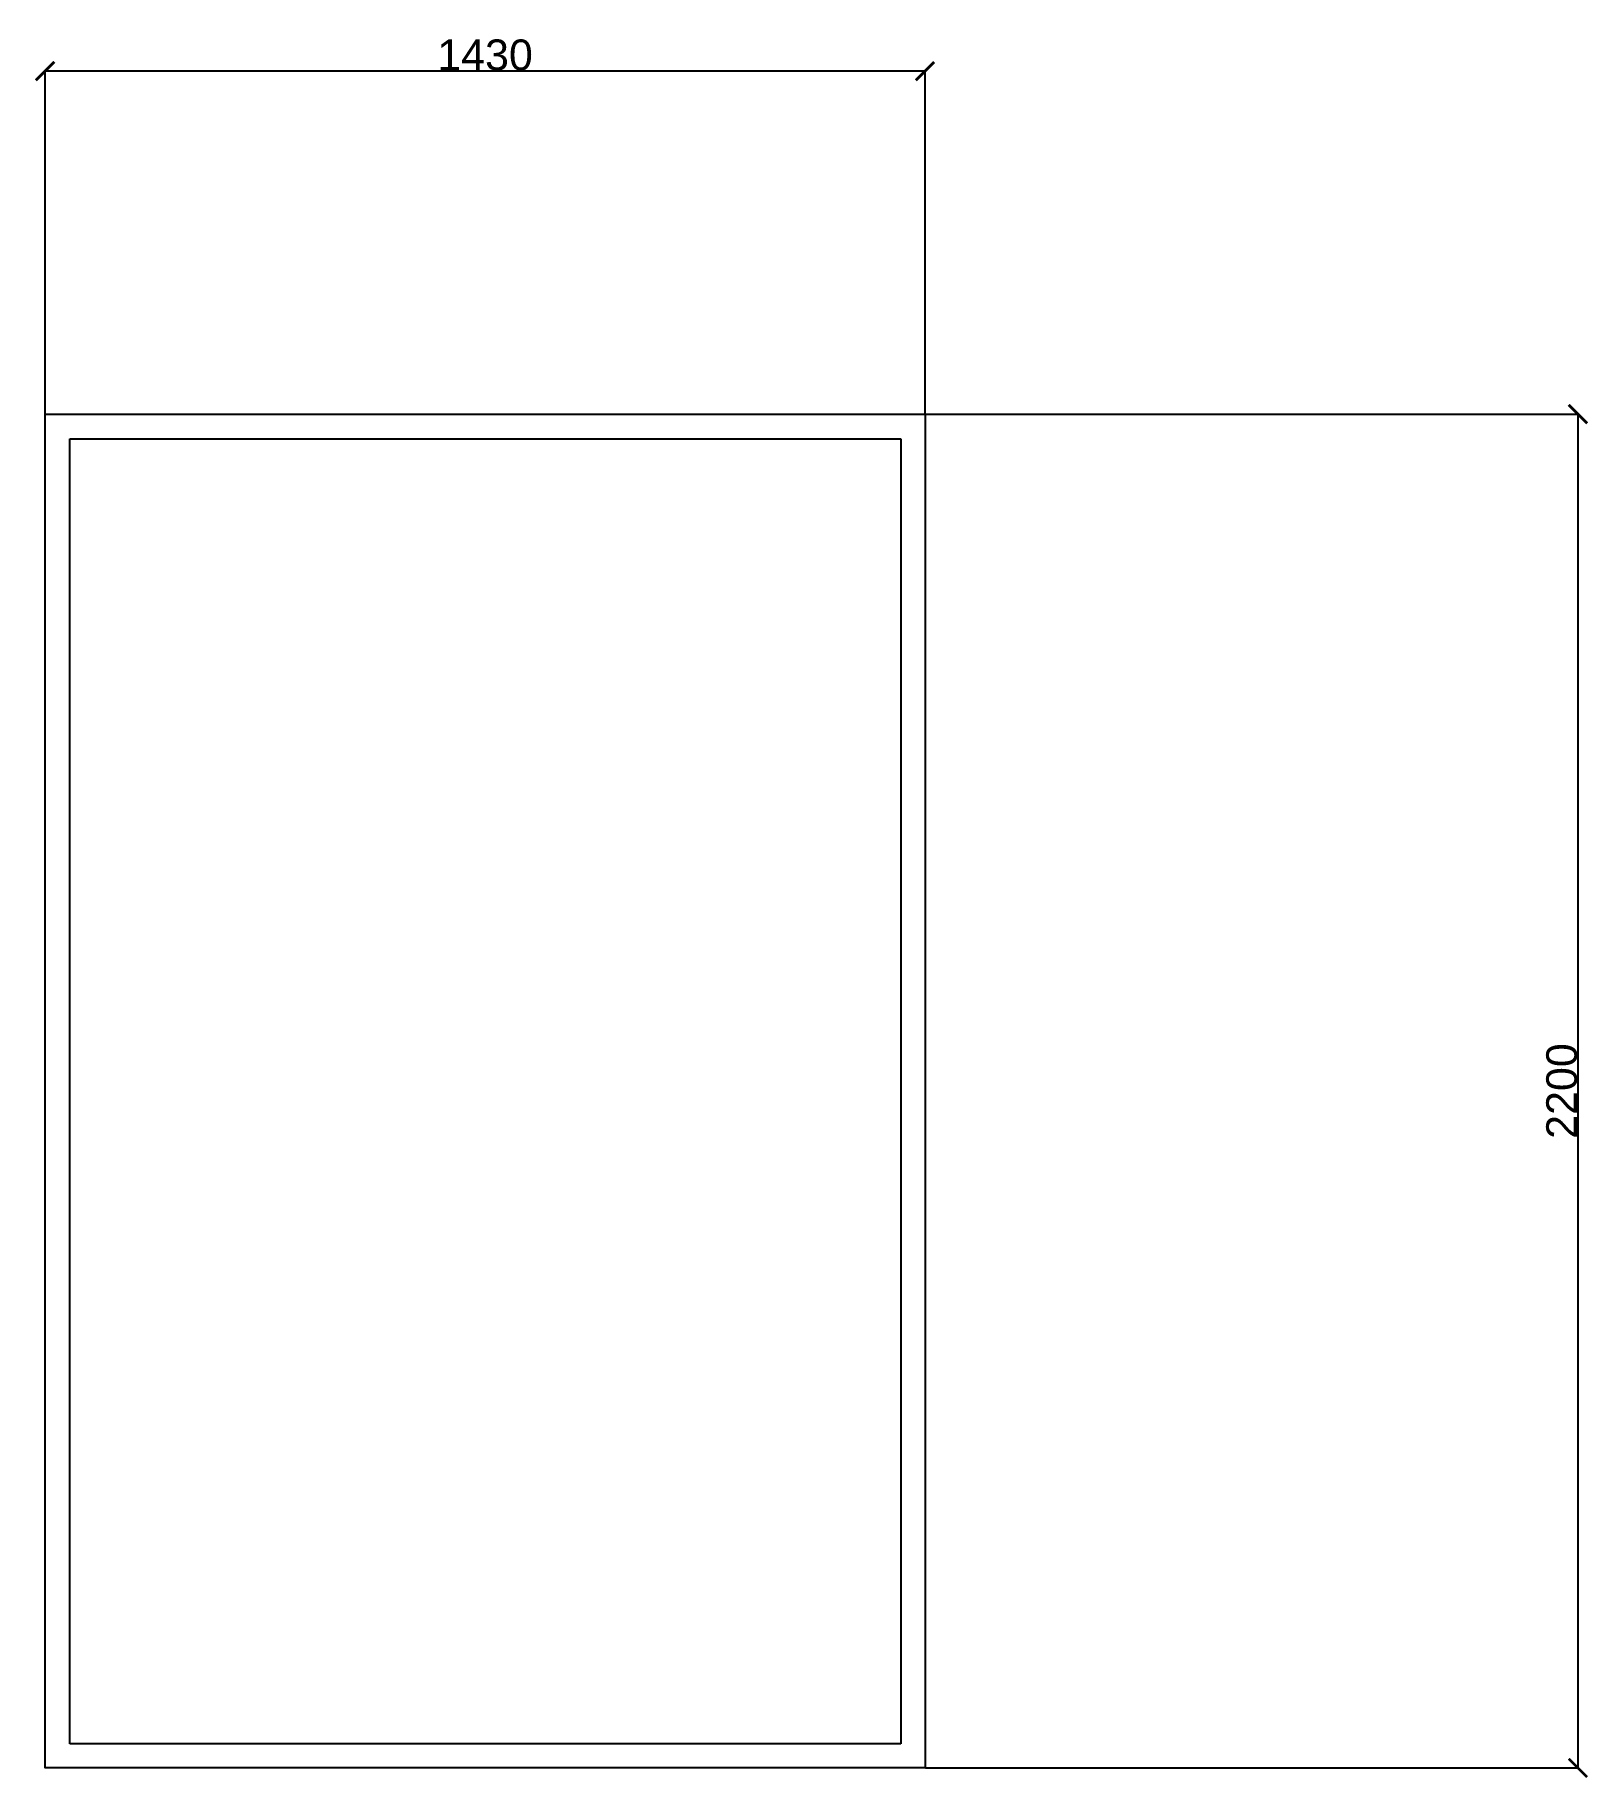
# Model space of a CAD drawing. Header units: millimetres. Extents: x -30782 to -28258, y 6879 to 9713.
import ezdxf

# ---------------------------------------------------------------- set-up
doc = ezdxf.new("R2010")
doc.units = ezdxf.units.MM
doc.styles.get("Standard").update_dxf_attribs({"font": 'arial.ttf'})
doc.dimstyles.new('ISO-25', dxfattribs={"dimtxt": 50, "dimasz": 30, "dimexe": 1.25, "dimexo": 0.625, "dimtad": 1, "dimtxsty": 'Standard', "dimblk": 'ARCHTICK', "dimcen": 2.5, "dimclrd": 2, "dimclre": 2, "dimclrt": 2, "dimadec": 0, "dimazin": 0, "dimtfac": 1, "dimtmove": 0, "dimatfit": 3, "dimfxl": 1, "dimarcsym": 0})

# ---------------------------------------------------------------- blocks, each defined once
blk = doc.blocks.new('_ArchTick')
at = {"color": 0, "linetype": 'ByBlock', "const_width": 0.15}
blk.add_lwpolyline([(-0.5, -0.5), (0.5, 0.5)], dxfattribs=at)
blk = doc.blocks.new('*D8')
at = {"color": 2, "lineweight": -2, "transparency": 16777216}
for p, q in [((-30765.1, 9096.7), (-30765.1, 9654.8)), ((-29335.1, 9653.5), (-30765.1, 9653.5)), ((-29335.1, 9096.7), (-29335.1, 9654.8))]:
    blk.add_line(p, q, dxfattribs=at)
at = {"layer": 'Defpoints', "color": 0, "transparency": 16777216}
for p in [(-30765.1, 9653.5), (-30765.1, 9096.1), (-29335.1, 9096.1)]:
    blk.add_point(p, dxfattribs=at)
at = {"color": 2, "lineweight": -2, "transparency": 16777216, "xscale": 30, "yscale": 30, "zscale": 30, "rotation": 180}
blk.add_blockref('_ArchTick', (-30765.1, 9653.5), dxfattribs=at)
at = {"color": 2, "lineweight": -2, "transparency": 16777216, "xscale": 30, "yscale": 30, "zscale": 30}
blk.add_blockref('_ArchTick', (-29335.1, 9653.5), dxfattribs=at)
at = {"color": 2, "transparency": 16777216, "insert": (-30050.1, 9679.7), "char_height": 50, "attachment_point": 5}
blk.add_mtext('1430', dxfattribs=at)
blk = doc.blocks.new('*D9')
at = {"color": 2, "lineweight": -2, "transparency": 16777216}
for p, q in [((-29334.4, 9096.1), (-28272.8, 9096.1)), ((-28274.1, 9096.1), (-28274.1, 6896.1)), ((-29334.4, 6896.1), (-28272.8, 6896.1))]:
    blk.add_line(p, q, dxfattribs=at)
at = {"layer": 'Defpoints', "color": 0, "transparency": 16777216}
for p in [(-29335.1, 9096.1), (-29335.1, 6896.1), (-28274.1, 6896.1)]:
    blk.add_point(p, dxfattribs=at)
at = {"color": 2, "lineweight": -2, "transparency": 16777216, "xscale": 30, "yscale": 30, "zscale": 30}
for p, rotation in [((-28274.1, 9096.1), 90), ((-28274.1, 6896.1), 270)]:
    blk.add_blockref('_ArchTick', p, dxfattribs=dict(at, rotation=rotation))
at = {"color": 2, "transparency": 16777216, "insert": (-28300.2, 7996.1), "char_height": 50, "attachment_point": 5, "rotation": 90}
blk.add_mtext('2200', dxfattribs=at)

msp = doc.modelspace()

# ---------------------------------------------------------------- linework, layer by layer
for p, q in [((-30725.075, 9056.153), (-29374.625, 9056.153)), ((-30725.075, 6935.335), (-30725.075, 9056.153)), ((-29374.625, 9056.153), (-29374.625, 6935.335)), ((-29374.625, 6935.335), (-30725.075, 6935.335))]:
    msp.add_line(p, q)
msp.add_lwpolyline([(-30765.074, 9096.059), (-29335.074, 9096.059), (-29335.074, 6896.059), (-30765.074, 6896.059)], close=True)

# ---------------------------------------------------------------- dimensions: what is measured, and where the dimension line sits
dim = msp.add_linear_dim(base=(-30765.074, 9653.545), p1=(-29335.074, 9096.059), p2=(-30765.074, 9096.059), dimstyle='ISO-25')
dim.commit()
dim.dimension.update_dxf_attribs({"geometry": '*D8', "text_midpoint": (-30050.074, 9679.716)})
dim = msp.add_linear_dim(base=(-28274.094, 6896.059), p1=(-29335.074, 9096.059), p2=(-29335.074, 6896.059), angle=90, dimstyle='ISO-25')
dim.commit()
dim.dimension.update_dxf_attribs({"geometry": '*D9', "text_midpoint": (-28300.248, 7996.059)})

doc.saveas('drawing.dxf')
